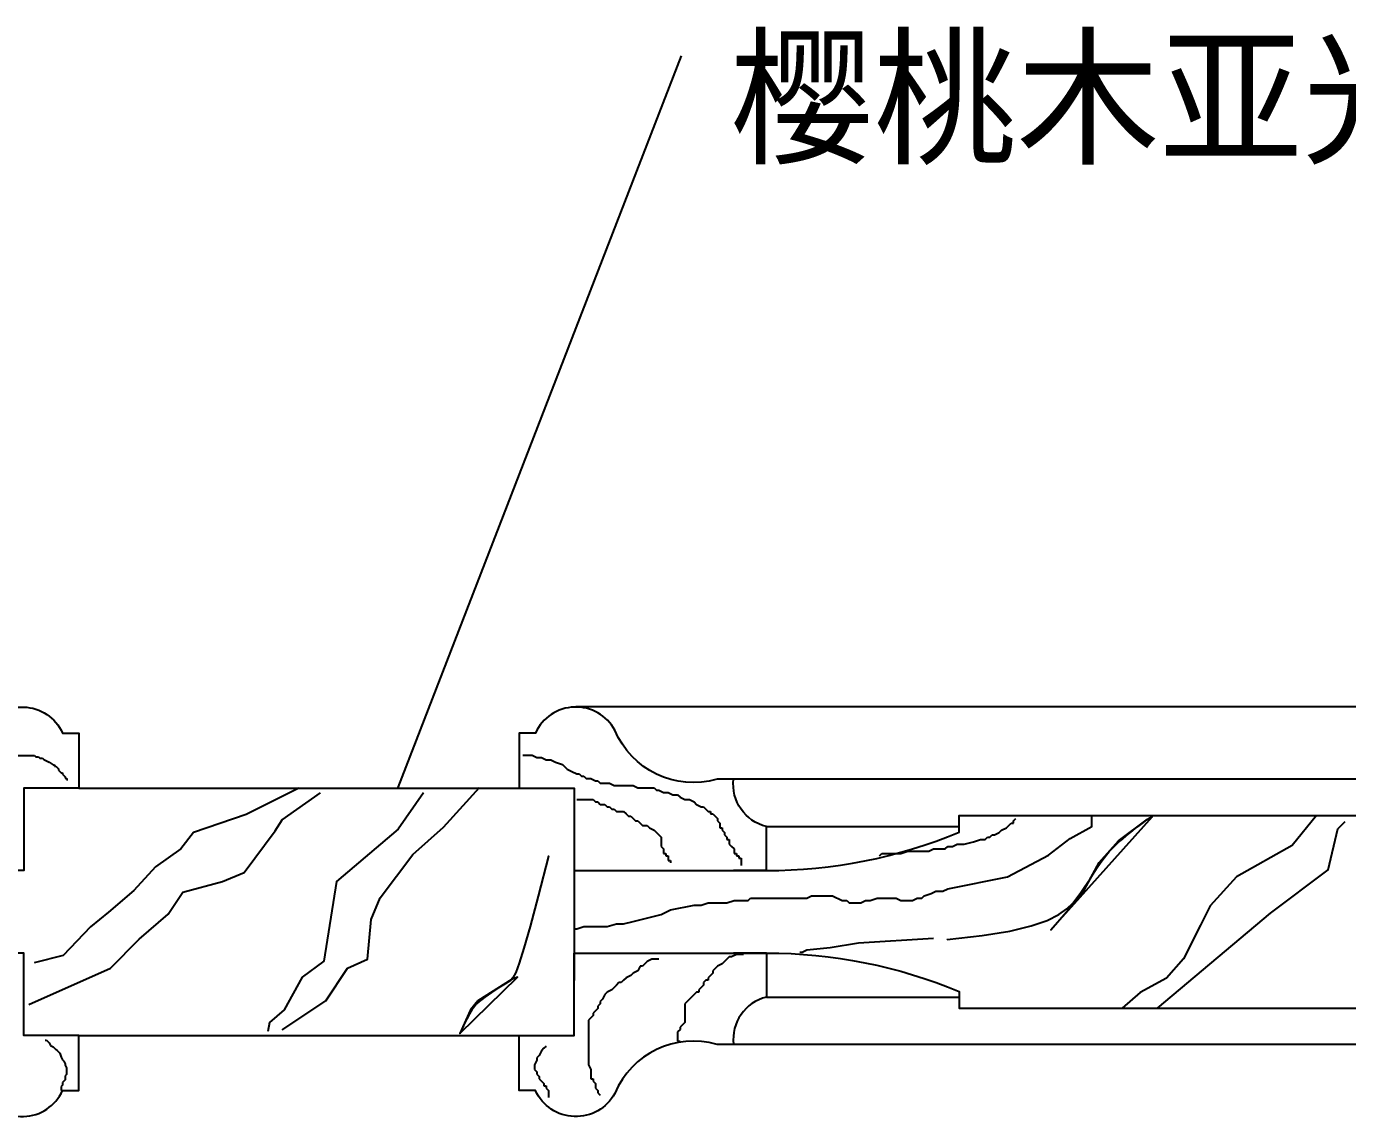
# Model space of a CAD drawing. Header units: metres. Extents: x 284 to 5327, y 183 to 6858.
# Drawn here: x 2579 to 3300, y 1691 to 2286 of the extents above; entities that cross this region are included whole.
import ezdxf

# ---------------------------------------------------------------- set-up
doc = ezdxf.new("R2010")
doc.units = ezdxf.units.M
for name, color, linetype in [('3', 3, 'Continuous'), ('4', 4, 'Continuous'), ('7', 7, 'Continuous'), ('DIM', 3, 'Continuous'), ('TEXT', 3, 'Continuous')]:
    doc.layers.add(name, color=color, linetype=linetype)
doc.dimstyles.get("Standard").update_dxf_attribs({"dimtxt": 2.5, "dimasz": 2.5, "dimexe": 1.25, "dimexo": 0.625, "dimtad": 1, "dimcen": 2.5, "dimazin": 3, "dimtfac": 1, "dimtmove": 0, "dimatfit": 3})

msp = doc.modelspace()

# ---------------------------------------------------------------- linework, layer by layer
at = {"layer": '3'}
for p, q in [((2570.92, 1888.1), (2583.98, 1888.1)), ((2583.98, 1888.1), (2584.7, 1887.37)), ((2850.14, 1888.4), (2855.26, 1888.4)), ((2855.26, 1888.4), (2857.83, 1887.12)), ((2584.7, 1887.37), (2586.15, 1887.37)), ((2586.15, 1887.37), (2586.88, 1886.65)), ((2586.88, 1886.65), (2588.33, 1886.65)), ((2588.33, 1886.65), (2589.06, 1885.92)), ((2589.06, 1885.92), (2590.51, 1885.2)), ((2590.51, 1885.2), (2591.96, 1884.47)), ((2591.96, 1884.47), (2594.13, 1883.03)), ((2594.13, 1883.03), (2594.86, 1883.03)), ((2594.86, 1883.03), (2594.86, 1882.3)), ((2594.86, 1882.3), (2595.58, 1882.3)), ((2595.58, 1882.3), (2596.31, 1881.58)), ((2596.31, 1881.58), (2597.04, 1880.85)), ((2597.04, 1880.85), (2597.04, 1880.13)), ((2857.83, 1887.12), (2860.39, 1887.12)), ((2860.39, 1887.12), (2862.95, 1885.84)), ((2862.95, 1885.84), (2865.51, 1885.84)), ((2865.51, 1885.84), (2868.07, 1884.57)), ((2868.07, 1884.57), (2871.91, 1883.29)), ((2871.91, 1883.29), (2874.47, 1880.73)), ((2874.47, 1880.73), (2877.03, 1879.45)), ((2597.04, 1880.13), (2597.76, 1879.4)), ((2597.76, 1879.4), (2598.49, 1878.68)), ((2598.49, 1878.68), (2599.21, 1878.68)), ((2599.21, 1878.68), (2599.21, 1877.95)), ((2599.21, 1877.95), (2599.94, 1877.23)), ((2599.94, 1877.23), (2600.66, 1876.5)), ((2600.66, 1876.5), (2600.66, 1875.78)), ((2600.66, 1875.78), (2601.39, 1875.78)), ((2601.39, 1875.78), (2601.39, 1875.05)), ((2601.39, 1875.05), (2602.11, 1875.05)), ((2877.03, 1879.45), (2879.59, 1878.17)), ((2879.59, 1878.17), (2880.87, 1878.17)), ((2880.87, 1878.17), (2882.16, 1876.89)), ((2882.16, 1876.89), (2883.44, 1876.89)), ((2883.44, 1876.89), (2884.72, 1875.61)), ((2884.72, 1875.61), (2887.28, 1875.61)), ((2887.28, 1875.61), (2889.84, 1874.33)), ((2889.84, 1874.33), (2891.12, 1874.33)), ((2891.12, 1874.33), (2892.4, 1873.05)), ((3601.14, 1875.26), (2965.14, 1875.26)), ((2892.4, 1873.05), (2897.52, 1873.05)), ((2897.52, 1873.05), (2900.08, 1871.77)), ((2900.08, 1871.77), (2910.33, 1871.77)), ((2910.33, 1871.77), (2912.89, 1870.49)), ((2912.89, 1870.49), (2921.85, 1870.49)), ((2921.85, 1870.49), (2923.13, 1869.21)), ((2923.13, 1869.21), (2924.41, 1869.21)), ((2924.41, 1869.21), (2926.97, 1867.93)), ((2926.97, 1867.93), (2929.53, 1867.93)), ((2929.53, 1867.93), (2932.1, 1866.65)), ((2932.1, 1866.65), (2934.66, 1866.65)), ((2934.66, 1866.65), (2935.94, 1865.37)), ((2879.59, 1864.09), (2888.56, 1864.09)), ((2888.56, 1864.09), (2889.84, 1862.81)), ((2889.84, 1862.81), (2891.12, 1862.81)), ((2891.12, 1862.81), (2892.4, 1861.53)), ((2892.4, 1861.53), (2894.96, 1861.53)), ((2894.96, 1861.53), (2896.24, 1860.25)), ((2896.24, 1860.25), (2897.52, 1860.25)), ((2897.52, 1860.25), (2898.8, 1858.97)), ((2935.94, 1865.37), (2938.5, 1864.09)), ((2938.5, 1864.09), (2941.06, 1864.09)), ((2941.06, 1864.09), (2943.62, 1862.81)), ((2943.62, 1862.81), (2944.9, 1861.53)), ((2944.9, 1861.53), (2947.46, 1860.25)), ((2947.46, 1860.25), (2948.74, 1860.25)), ((2948.74, 1860.25), (2950.02, 1858.97)), ((2898.8, 1858.97), (2900.08, 1858.97)), ((2900.08, 1858.97), (2901.36, 1857.69)), ((2901.36, 1857.69), (2905.2, 1857.69)), ((2905.2, 1857.69), (2906.49, 1856.41)), ((2906.49, 1856.41), (2907.77, 1855.13)), ((2907.77, 1855.13), (2909.05, 1855.13)), ((2909.05, 1855.13), (2910.33, 1853.86)), ((2910.33, 1853.86), (2911.61, 1852.58)), ((2911.61, 1852.58), (2912.89, 1852.58)), ((2912.89, 1852.58), (2914.17, 1851.3)), ((2950.02, 1858.97), (2951.3, 1857.69)), ((2951.3, 1857.69), (2952.58, 1857.69)), ((2952.58, 1857.69), (2952.58, 1856.41)), ((2952.58, 1856.41), (2953.86, 1856.41)), ((2953.86, 1856.41), (2955.15, 1855.13)), ((2955.15, 1855.13), (2956.43, 1853.86)), ((2956.43, 1853.86), (2956.43, 1852.58)), ((2956.43, 1852.58), (2957.71, 1851.3)), ((3117.77, 1852.58), (3119.05, 1853.86)), ((3117.77, 1851.3), (3117.77, 1852.58)), ((2914.17, 1851.3), (2915.45, 1850.02)), ((2915.45, 1850.02), (2918.01, 1850.02)), ((2918.01, 1850.02), (2919.29, 1848.74)), ((2919.29, 1848.74), (2921.85, 1847.46)), ((2921.85, 1847.46), (2923.13, 1846.18)), ((2923.13, 1846.18), (2924.41, 1844.9)), ((2924.41, 1844.9), (2925.69, 1843.62)), ((2957.71, 1851.3), (2957.71, 1848.74)), ((2957.71, 1848.74), (2958.99, 1848.74)), ((2958.99, 1848.74), (2958.99, 1847.46)), ((2958.99, 1847.46), (2960.27, 1846.18)), ((2960.27, 1846.18), (2960.27, 1844.9)), ((2960.27, 1844.9), (2961.55, 1843.62)), ((2983.14, 1849.44), (3088.14, 1849.44)), ((3104.97, 1843.62), (3106.25, 1844.9)), ((3106.25, 1844.9), (3107.53, 1844.9)), ((3107.53, 1844.9), (3110.09, 1846.18)), ((3110.09, 1846.18), (3111.37, 1847.46)), ((3111.37, 1847.46), (3113.93, 1848.74)), ((3113.93, 1848.74), (3115.21, 1850.02)), ((3115.21, 1850.02), (3116.49, 1851.3)), ((3116.49, 1851.3), (3117.77, 1851.3)), ((2878.14, 1840.43), (2878.14, 1765.43)), ((2925.69, 1843.62), (2925.69, 1838.5)), ((2925.69, 1838.5), (2926.97, 1837.22)), ((2961.55, 1843.62), (2961.55, 1842.34)), ((2961.55, 1842.34), (2962.83, 1842.34)), ((2962.83, 1842.34), (2962.83, 1839.78)), ((2962.83, 1839.78), (2964.11, 1838.5)), ((2964.11, 1838.5), (2965.39, 1837.22)), ((3080.64, 1837.22), (3081.92, 1838.5)), ((3081.92, 1838.5), (3084.48, 1838.5)), ((3084.48, 1838.5), (3087.04, 1839.78)), ((3087.04, 1839.78), (3090.88, 1839.78)), ((3090.88, 1839.78), (3096, 1841.06)), ((3096, 1841.06), (3099.84, 1842.34)), ((3099.84, 1842.34), (3102.4, 1842.34)), ((3102.4, 1842.34), (3103.69, 1843.62)), ((3103.69, 1843.62), (3104.97, 1843.62)), ((2926.97, 1837.22), (2926.97, 1834.66)), ((2926.97, 1834.66), (2928.25, 1834.66)), ((2928.25, 1834.66), (2928.25, 1833.38)), ((2928.25, 1833.38), (2929.53, 1833.38)), ((2929.53, 1833.38), (2929.53, 1830.82)), ((2929.53, 1830.82), (2930.82, 1830.82)), ((2930.82, 1830.82), (2930.82, 1829.54)), ((2965.39, 1837.22), (2965.39, 1834.66)), ((2965.39, 1834.66), (2966.67, 1834.66)), ((2966.67, 1834.66), (2966.67, 1833.38)), ((2966.67, 1833.38), (2967.95, 1833.38)), ((2967.95, 1833.38), (2967.95, 1832.1)), ((2967.95, 1832.1), (2969.23, 1832.1)), ((2969.23, 1832.1), (2969.23, 1828.26)), ((3044.78, 1833.38), (3046.06, 1834.66)), ((3046.06, 1834.66), (3056.31, 1834.66)), ((3056.31, 1834.66), (3060.15, 1835.94)), ((3060.15, 1835.94), (3071.67, 1835.94)), ((3071.67, 1835.94), (3074.23, 1837.22)), ((3074.23, 1837.22), (3080.64, 1837.22)), ((2961.55, 1807.79), (2965.39, 1809.07)), ((2965.39, 1809.07), (2973.07, 1809.07)), ((2973.07, 1809.07), (2974.35, 1810.35)), ((2974.35, 1810.35), (3005.09, 1810.35)), ((3005.09, 1810.35), (3007.65, 1811.63)), ((3007.65, 1811.63), (3019.17, 1811.63)), ((3019.17, 1811.63), (3024.29, 1809.07)), ((3024.29, 1809.07), (3026.85, 1809.07)), ((3026.85, 1809.07), (3028.13, 1807.79)), ((3034.54, 1807.79), (3037.1, 1809.07)), ((3037.1, 1809.07), (3039.66, 1809.07)), ((3039.66, 1809.07), (3043.5, 1810.35)), ((3043.5, 1810.35), (3053.75, 1810.35)), ((3053.75, 1810.35), (3056.31, 1809.07)), ((3056.31, 1809.07), (3062.71, 1809.07)), ((3062.71, 1809.07), (3065.27, 1810.35)), ((3065.27, 1810.35), (3067.83, 1810.35)), ((3067.83, 1810.35), (3069.11, 1811.63)), ((3069.11, 1811.63), (3072.95, 1812.91)), ((3072.95, 1812.91), (3075.51, 1814.19)), ((3075.51, 1814.19), (3079.36, 1814.19)), ((3079.36, 1814.19), (3081.92, 1815.47)), ((2920.57, 1800.11), (2925.69, 1801.39)), ((2925.69, 1801.39), (2930.82, 1803.95)), ((2930.82, 1803.95), (2943.62, 1806.51)), ((2943.62, 1806.51), (2947.46, 1806.51)), ((2947.46, 1806.51), (2951.3, 1807.79)), ((2951.3, 1807.79), (2961.55, 1807.79)), ((3028.13, 1807.79), (3034.54, 1807.79)), ((2879.59, 1793.71), (2883.44, 1794.99)), ((2883.44, 1794.99), (2896.24, 1794.99)), ((2896.24, 1794.99), (2901.36, 1796.27)), ((2901.36, 1796.27), (2905.2, 1796.27)), ((2905.2, 1796.27), (2910.33, 1797.55)), ((2910.33, 1797.55), (2915.45, 1798.83)), ((2915.45, 1798.83), (2920.57, 1800.11)), ((2878.31, 1793.71), (2879.59, 1793.71)), ((3033.26, 1786.04), (3074.23, 1788.6)), ((3001.24, 1780.92), (3002.52, 1780.92)), ((3002.52, 1780.92), (3005.09, 1782.2)), ((3005.09, 1782.2), (3017.89, 1783.48)), ((3017.89, 1783.48), (3033.26, 1786.04)), ((2914.17, 1773.24), (2912.89, 1770.68)), ((2915.45, 1773.24), (2914.17, 1773.24)), ((2916.73, 1774.52), (2915.45, 1773.24)), ((2918.01, 1775.8), (2916.73, 1774.52)), ((2920.57, 1777.08), (2918.01, 1775.8)), ((2924.41, 1777.08), (2920.57, 1777.08)), ((2956.43, 1773.24), (2955.15, 1771.96)), ((2958.99, 1774.52), (2956.43, 1773.24)), ((2960.27, 1775.8), (2958.99, 1774.52)), ((2961.55, 1777.08), (2960.27, 1775.8)), ((2962.83, 1778.36), (2961.55, 1777.08)), ((2964.11, 1778.36), (2962.83, 1778.36)), ((2966.67, 1779.64), (2964.11, 1778.36)), ((2970.51, 1779.64), (2966.67, 1779.64)), ((2905.2, 1765.56), (2903.92, 1764.28)), ((2906.49, 1766.84), (2905.2, 1765.56)), ((2909.05, 1768.12), (2906.49, 1766.84)), ((2910.33, 1769.4), (2909.05, 1768.12)), ((2912.89, 1770.68), (2910.33, 1769.4)), ((2950.02, 1765.56), (2948.74, 1764.28)), ((2951.3, 1765.56), (2950.02, 1765.56)), ((2952.58, 1768.12), (2951.3, 1766.84)), ((2951.3, 1766.84), (2951.3, 1765.56)), ((2953.86, 1769.4), (2952.58, 1768.12)), ((2955.15, 1771.96), (2953.86, 1770.68)), ((2953.86, 1770.68), (2953.86, 1769.4)), ((2896.24, 1759.17), (2894.96, 1757.89)), ((2898.8, 1760.45), (2896.24, 1759.17)), ((2900.08, 1761.72), (2898.8, 1760.45)), ((2901.36, 1763), (2900.08, 1761.72)), ((2902.64, 1764.28), (2901.36, 1763)), ((2903.92, 1764.28), (2902.64, 1764.28)), ((2944.9, 1759.17), (2943.62, 1757.89)), ((2946.18, 1759.17), (2944.9, 1759.17)), ((2947.46, 1761.72), (2946.18, 1760.45)), ((2946.18, 1760.45), (2946.18, 1759.17)), ((2948.74, 1763), (2947.46, 1761.72)), ((2948.74, 1764.28), (2948.74, 1763)), ((2892.4, 1752.77), (2891.12, 1751.49)), ((2891.12, 1751.49), (2891.12, 1750.21)), ((2893.68, 1755.33), (2892.4, 1754.05)), ((2892.4, 1754.05), (2892.4, 1752.77)), ((2894.96, 1757.89), (2893.68, 1755.33)), ((2939.78, 1754.05), (2938.5, 1752.77)), ((2938.5, 1752.77), (2938.5, 1742.53)), ((2941.06, 1755.33), (2939.78, 1754.05)), ((2942.34, 1756.61), (2941.06, 1755.33)), ((2943.62, 1757.89), (2942.34, 1756.61)), ((2983.14, 1756.42), (3088.14, 1756.42)), ((2887.28, 1745.09), (2886, 1743.81)), ((2886, 1743.81), (2886, 1719.5)), ((2888.56, 1746.37), (2887.28, 1745.09)), ((2889.84, 1748.93), (2888.56, 1747.65)), ((2888.56, 1747.65), (2888.56, 1746.37)), ((2891.12, 1750.21), (2889.84, 1748.93)), ((2935.94, 1738.69), (2934.66, 1737.41)), ((2934.66, 1737.41), (2934.66, 1732.29)), ((2937.22, 1741.25), (2935.94, 1739.97)), ((2935.94, 1739.97), (2935.94, 1738.69)), ((2938.5, 1742.53), (2937.22, 1741.25)), ((2589.78, 1732.99), (2590.51, 1732.99)), ((2590.51, 1732.99), (2591.23, 1732.26)), ((2591.23, 1732.26), (2591.96, 1731.54)), ((2591.96, 1731.54), (2592.68, 1730.09)), ((2592.68, 1730.09), (2594.13, 1729.36)), ((2594.13, 1729.36), (2594.86, 1728.64)), ((2862.95, 1729.73), (2861.67, 1728.46)), ((2934.66, 1732.29), (2935.94, 1732.29)), ((3601.14, 1730.6), (2965.14, 1730.6)), ((2594.86, 1728.64), (2595.58, 1727.91)), ((2595.58, 1727.91), (2596.31, 1727.19)), ((2596.31, 1727.19), (2597.76, 1725.74)), ((2597.76, 1725.74), (2598.49, 1723.56)), ((2598.49, 1723.56), (2599.21, 1722.11)), ((2599.21, 1722.11), (2599.94, 1721.39)), ((2859.11, 1724.62), (2857.83, 1723.34)), ((2857.83, 1723.34), (2857.83, 1722.06)), ((2860.39, 1727.18), (2859.11, 1724.62)), ((2861.67, 1728.46), (2860.39, 1727.18)), ((2599.94, 1721.39), (2600.66, 1719.94)), ((2600.66, 1719.94), (2600.66, 1719.21)), ((2600.66, 1719.21), (2601.39, 1717.76)), ((2601.39, 1717.76), (2601.39, 1714.14)), ((2857.83, 1722.06), (2856.54, 1719.5)), ((2856.54, 1719.5), (2856.54, 1716.94)), ((2856.54, 1716.94), (2857.83, 1715.66)), ((2857.83, 1715.66), (2857.83, 1714.38)), ((2886, 1719.5), (2887.28, 1716.94)), ((2887.28, 1716.94), (2887.28, 1711.82)), ((2599.21, 1708.34), (2598.49, 1707.62)), ((2599.94, 1710.52), (2599.21, 1709.79)), ((2599.21, 1709.79), (2599.21, 1708.34)), ((2600.66, 1711.24), (2599.94, 1710.52)), ((2601.39, 1714.14), (2600.66, 1713.42)), ((2600.66, 1713.42), (2600.66, 1711.24)), ((2857.83, 1714.38), (2859.11, 1713.1)), ((2859.11, 1713.1), (2859.11, 1711.82)), ((2859.11, 1711.82), (2860.39, 1710.54)), ((2860.39, 1710.54), (2861.67, 1709.26)), ((2861.67, 1709.26), (2861.67, 1707.98)), ((2861.67, 1707.98), (2862.95, 1707.98)), ((2862.95, 1707.98), (2862.95, 1706.7)), ((2887.28, 1711.82), (2888.56, 1711.82)), ((2888.56, 1711.82), (2888.56, 1710.54)), ((2888.56, 1710.54), (2889.84, 1709.26)), ((2889.84, 1709.26), (2889.84, 1706.7)), ((2598.49, 1707.62), (2598.49, 1705.44)), ((2862.95, 1706.7), (2864.23, 1705.42)), ((2864.23, 1705.42), (2864.23, 1701.58)), ((2889.84, 1706.7), (2891.12, 1705.42)), ((2891.12, 1705.42), (2891.12, 1704.14)), ((2891.12, 1704.14), (2892.4, 1702.86))]:
    msp.add_line(p, q, dxfattribs=at)
for points in [[(2580.83, 1752.4), (2625.26, 1772.13), (2641.06, 1787.91), (2656.85, 1801.71), (2664.75, 1813.55), (2686.47, 1819.47), (2698.32, 1824.4), (2715.1, 1847.08), (2719.05, 1853), (2739.79, 1867.79)], [(2728.14, 1870.43), (2699.31, 1855.96), (2670.68, 1846.09), (2663.76, 1837.22), (2649.94, 1827.36), (2638.1, 1814.53), (2624.27, 1802.7), (2614.4, 1794.81), (2599.59, 1779.03), (2583.79, 1775.09)], [(2796.06, 1867.79), (2782.24, 1848.07), (2748.67, 1819.47), (2741.76, 1776.07), (2729.91, 1767.2), (2720.04, 1749.44), (2712.14, 1742.54), (2711.15, 1737.61)], [(2719.05, 1738.6), (2742.75, 1754.38), (2754.59, 1772.13), (2765.45, 1777.06), (2767.43, 1798.76), (2772.37, 1810.59), (2790.14, 1834.26), (2806.92, 1849.05), (2826.67, 1870.75)], [(2864.18, 1833.27), (2864.18, 1833.27), (2858.57, 1811.44), (2854.19, 1794.96), (2850.82, 1783.06), (2848.27, 1774.93), (2846.33, 1769.8), (2844.78, 1766.88), (2843.42, 1765.37), (2842.05, 1764.48), (2840.5, 1763.58), (2838.77, 1762.54), (2836.93, 1761.39), (2835.03, 1760.17), (2833.11, 1758.9), (2831.23, 1757.62), (2829.45, 1756.35), (2827.82, 1755.12), (2826.36, 1753.93), (2825.04, 1752.68), (2823.77, 1751.24), (2822.49, 1749.48), (2821.13, 1747.26), (2819.6, 1744.47), (2817.85, 1740.97), (2815.81, 1736.62), (2847.4, 1767.2), (2844.44, 1766.21), (2825.68, 1754.38), (2821.73, 1749.44), (2815.81, 1736.62)]]:
    msp.add_lwpolyline(points, dxfattribs=at)
at = {"layer": '4'}
for p, q in [((2608.14, 1870.43), (2848.14, 1870.43)), ((2608.14, 1735.43), (2848.14, 1735.43))]:
    msp.add_line(p, q, dxfattribs=at)
for points in [[(2491.14, 1825.43), (2491.14, 1825.43), (2473.14, 1825.43), (2491.14, 1825.43), (2473.14, 1825.43), (2473.14, 1849.44, 0.38), (2491.14, 1875.26), (2500.14, 1875.26, 0.38), (2555.87, 1901.96, -0.62), (2599.14, 1900.43), (2608.14, 1900.43), (2608.14, 1870.43), (2578.14, 1870.43), (2578.14, 1825.43)], [(2965.14, 1825.43), (2965.14, 1825.43), (2983.14, 1825.43), (2965.14, 1825.43), (2983.14, 1825.43), (2983.14, 1849.44, -0.38), (2965.14, 1875.26), (2956.14, 1875.26, -0.38), (2900.4, 1901.96, 0.62), (2857.14, 1900.43), (2848.14, 1900.43), (2848.14, 1870.43), (2878.14, 1870.43), (2878.14, 1825.43)], [(2491.14, 1780.43), (2491.14, 1780.43), (2473.14, 1780.43), (2491.14, 1780.43), (2473.14, 1780.43), (2473.14, 1756.42, -0.38), (2491.14, 1730.6), (2500.14, 1730.6, -0.38), (2555.87, 1703.91, 0.62), (2599.14, 1705.43), (2608.14, 1705.43), (2608.14, 1735.43), (2578.14, 1735.43), (2578.14, 1780.43)], [(2965.14, 1780.43), (2965.14, 1780.43), (2983.14, 1780.43), (2965.14, 1780.43), (2983.14, 1780.43), (2983.14, 1756.42, 0.38), (2965.14, 1730.6), (2956.14, 1730.6, 0.38), (2900.4, 1703.91, -0.62), (2857.14, 1705.43), (2848.14, 1705.43), (2848.14, 1735.43), (2878.14, 1735.43), (2878.14, 1780.43)]]:
    msp.add_lwpolyline(points, format="xyb", close=True, dxfattribs=at)
at = {"layer": '7'}
msp.add_line((3687.98, 1914.69), (2879.14, 1914.7), dxfattribs=at)
for points in [[(2983.14, 1825.43, 0.1), (3088.14, 1846.43), (3088.14, 1855.43), (3478.14, 1855.43), (3478.14, 1846.43, 0.1), (3583.14, 1825.43)], [(2983.14, 1780.43, -0.1), (3088.14, 1759.43), (3088.14, 1750.43), (3478.14, 1750.43), (3478.14, 1759.43, -0.1), (3583.14, 1780.43)]]:
    msp.add_lwpolyline(points, format="xyb", dxfattribs=at)
at = {"layer": 'DIM'}
for points in [[(3081.61, 1787.75), (3081.61, 1787.75), (3100.66, 1789.92), (3115.75, 1792.45), (3127.39, 1795.25), (3136.12, 1798.25), (3142.47, 1801.36), (3146.97, 1804.52), (3150.16, 1807.64), (3152.55, 1810.64), (3154.61, 1813.46), (3156.44, 1816.1), (3158.09, 1818.57), (3159.58, 1820.89), (3160.96, 1823.07), (3162.25, 1825.13), (3163.49, 1827.08), (3164.72, 1828.93), (3165.97, 1830.7), (3167.26, 1832.41), (3168.62, 1834.08), (3170.07, 1835.73), (3171.63, 1837.39), (3173.33, 1839.08), (3175.18, 1840.81), (3177.22, 1842.62), (3179.45, 1844.5), (3181.79, 1846.41), (3184.17, 1848.29), (3186.49, 1850.05), (3188.66, 1851.65), (3190.61, 1853.02), (3192.23, 1854.08), (3193.45, 1854.78), (3138.19, 1793), (3155.29, 1812.72), (3164.5, 1829.81), (3175.03, 1841.63), (3190.82, 1853.46), (3193.45, 1854.78)], [(3081.92, 1815.47), (3114.5, 1821.92), (3136.87, 1833.75), (3148.71, 1842.95), (3160.56, 1849.52), (3160.56, 1855.43)], [(3283.14, 1855.43), (3269.76, 1839.01), (3239.5, 1821.92), (3225.03, 1806.15), (3219.77, 1795.63), (3210.56, 1777.23), (3201.34, 1766.72), (3186.87, 1758.83), (3177.06, 1750.43)], [(3196.38, 1750.43), (3257.92, 1802.2), (3289.5, 1825.86), (3294.76, 1848.21), (3298.71, 1852.15)]]:
    msp.add_lwpolyline(points, dxfattribs=at)

# ---------------------------------------------------------------- texts
at = {"layer": 'TEXT'}
msp.add_text('樱桃木亚光清漆饰面', height=60, dxfattribs=at).set_placement((2963.5, 2216.96))

# ---------------------------------------------------------------- leaders
at = {"layer": 'DIM'}
msp.add_leader([(2782.23, 1870.65), (2936.67, 2269.8)], dimstyle='Standard', dxfattribs=at)

doc.saveas('drawing.dxf')
